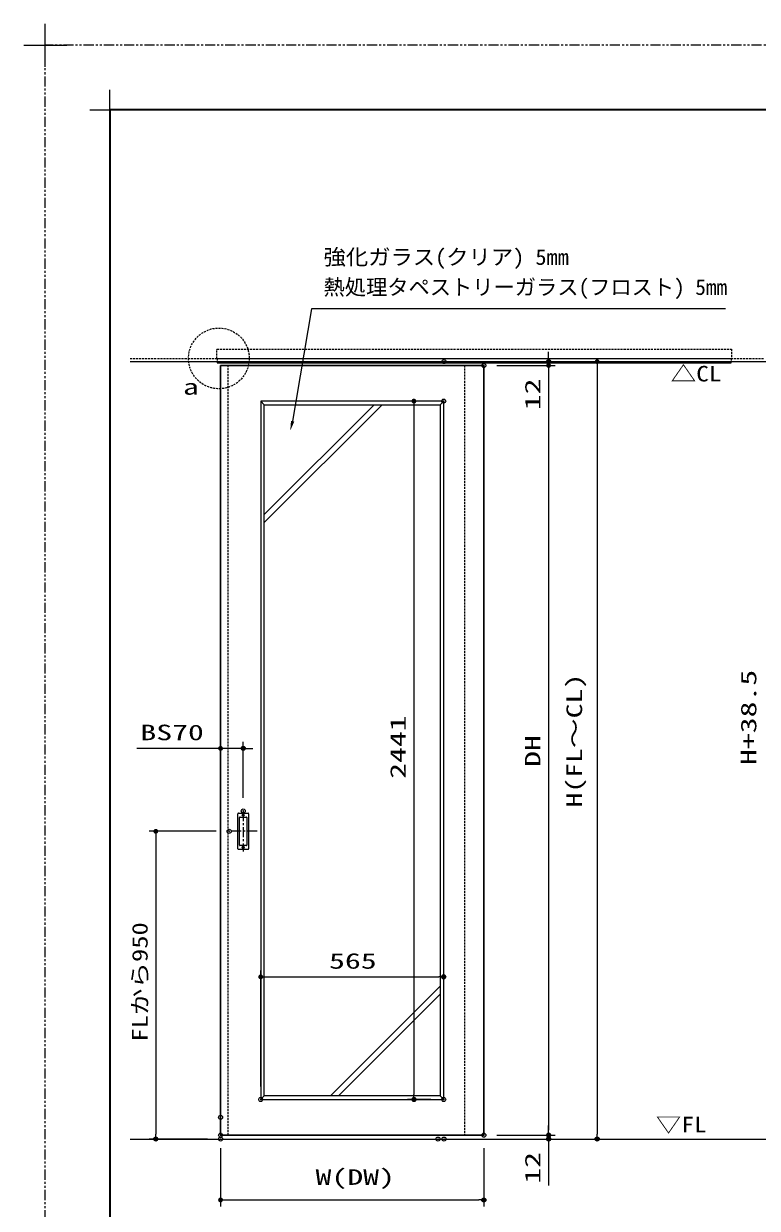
# Model space of a CAD drawing. Units: millimetres, scale not verified. Extents: x -1306 to 1306, y -607 to 607.
# Drawn here: x -1306 to -853, y -124 to 607 of the extents above; entities that cross this region are included whole.
import ezdxf
from ezdxf.enums import TextEntityAlignment as Align

# ---------------------------------------------------------------- set-up
doc = ezdxf.new("R2010")
doc.units = ezdxf.units.MM
doc.header["$LTSCALE"] = 5
doc.header["$PDMODE"] = 32
doc.header["$PDSIZE"] = 2.5
for name, pattern in [('USER1', [2.5, 1.25, -0.25, 0.25, -0.25, 0.25, -0.25]), ('USER2', [0.375, 0.25, -0.125]), ('USER3', [2, 1.25, -0.25, 0.25, -0.25])]:
    doc.linetypes.add(name, pattern=pattern)
for name, color, linetype, lineweight in [('0-1_線(黄)', 2, 'Continuous', 15), ('0-3_陰線', 4, 'USER1', 9), ('0-B_点線(水)', 4, 'USER2', 9), ('0-C_中心線', 3, 'USER3', 9), ('0-D_線(白)', 7, 'Continuous', 30), ('1-0_線(水)', 4, 'Continuous', 9), ('1-1_寸法線', 3, 'Continuous', 13), ('1-4_DEFPOINTS', 7, 'Continuous', 5), ('1-5_0', 3, 'Continuous', 25), ('1-6_点線(黄)', 2, 'USER2', 15), ('1-7_図面枠', 7, 'Continuous', 35), ('1-8_一般', 7, 'Continuous', 5)]:
    doc.layers.add(name, color=color, linetype=linetype, lineweight=lineweight)
doc.styles.add('ＭＳ ゴシック', font='')
doc.styles.get('ＭＳ ゴシック').set_extended_font_data('MS Gothic')

# ---------------------------------------------------------------- blocks, each defined once
blk = doc.blocks.new('_DOT')
at = {"layer": '1-5_0'}
blk.add_line((-2.5, 0), (-5, 0), dxfattribs=at)
for points in [[(0, 0), (-2.5, 0), (-2.48, 0.313)], [(0, 0), (-2.48, -0.313), (-2.5, 0)], [(0, 0), (-2.48, 0.313), (-2.421, 0.622)], [(0, 0), (-2.421, -0.622), (-2.48, -0.313)], [(0, 0), (-2.421, 0.622), (-2.324, 0.92)], [(0, 0), (-2.324, -0.92), (-2.421, -0.622)], [(0, 0), (-2.324, 0.92), (-2.191, 1.204)], [(0, 0), (-2.191, -1.204), (-2.324, -0.92)], [(0, 0), (-2.191, 1.204), (-2.023, 1.469)], [(0, 0), (-2.023, -1.469), (-2.191, -1.204)], [(0, 0), (-2.023, 1.469), (-1.822, 1.711)], [(0, 0), (-1.822, -1.711), (-2.023, -1.469)], [(0, 0), (-1.822, 1.711), (-1.594, 1.926)], [(0, 0), (-1.594, -1.926), (-1.822, -1.711)], [(0, 0), (-1.594, 1.926), (-1.34, 2.111)], [(0, 0), (-1.34, -2.111), (-1.594, -1.926)], [(0, 0), (-1.34, 2.111), (-1.064, 2.262)], [(0, 0), (-1.064, -2.262), (-1.34, -2.111)], [(0, 0), (-1.064, 2.262), (-0.773, 2.378)], [(0, 0), (-0.773, -2.378), (-1.064, -2.262)], [(0, 0), (-0.773, 2.378), (-0.468, 2.456)], [(0, 0), (-0.468, -2.456), (-0.773, -2.378)], [(0, 0), (-0.468, 2.456), (-0.157, 2.495)], [(0, 0), (-0.157, -2.495), (-0.468, -2.456)], [(0, 0), (-0.157, 2.495), (0.157, 2.495)], [(0, 0), (0.157, -2.495), (-0.157, -2.495)], [(0, 0), (0.157, 2.495), (0.468, 2.456)], [(0, 0), (0.468, 2.456), (0.773, 2.378)], [(0, 0), (0.773, 2.378), (1.064, 2.262)], [(0, 0), (1.064, 2.262), (1.34, 2.111)], [(0, 0), (1.34, 2.111), (1.594, 1.926)], [(0, 0), (1.594, 1.926), (1.822, 1.711)], [(0, 0), (1.822, 1.711), (2.023, 1.469)], [(0, 0), (2.023, 1.469), (2.191, 1.204)], [(0, 0), (2.191, 1.204), (2.324, 0.92)], [(0, 0), (2.324, 0.92), (2.421, 0.622)], [(0, 0), (2.421, 0.622), (2.48, 0.313)], [(0, 0), (2.48, 0.313), (2.5, 0)], [(0, 0), (0.468, -2.456), (0.157, -2.495)], [(0, 0), (0.773, -2.378), (0.468, -2.456)], [(0, 0), (1.064, -2.262), (0.773, -2.378)], [(0, 0), (1.34, -2.111), (1.064, -2.262)], [(0, 0), (1.594, -1.926), (1.34, -2.111)], [(0, 0), (1.822, -1.711), (1.594, -1.926)], [(0, 0), (2.023, -1.469), (1.822, -1.711)], [(0, 0), (2.191, -1.204), (2.023, -1.469)], [(0, 0), (2.324, -0.92), (2.191, -1.204)], [(0, 0), (2.421, -0.622), (2.324, -0.92)], [(0, 0), (2.48, -0.313), (2.421, -0.622)], [(0, 0), (2.5, 0), (2.48, -0.313)]]:
    blk.add_solid(points, dxfattribs=at)
blk = doc.blocks.new('グループ-13-1')
at = {"layer": '1-8_一般'}
for p, q in [((62041.6, -14029.5), (62041.6, -13365.5)), ((61709.6, -13697.5), (62373.6, -13697.5))]:
    blk.add_line(p, q, dxfattribs=at)

msp = doc.modelspace()

# ---------------------------------------------------------------- linework, layer by layer
at = {"layer": '0-1_線(黄)'}
for p, q in [((-1240.573, 398.648), (-744.705, 398.648)), ((-1240.573, -81.352), (-342.964, -81.352))]:
    msp.add_line(p, q, dxfattribs=at)
at = {"layer": '0-3_陰線'}
for p in [(387.036, 594), (-1292.964, -594)]:
    msp.add_line(p, (-1292.964, 594), dxfattribs=at)
at = {"layer": '0-B_点線(水)'}
for p, q in [((-1240.573, 400.548), (-849.08, 400.548)), ((-1186.95, 400.548), (-869.15, 400.548)), ((-1186.85, 400.548), (-1186.85, 398.648)), ((-1180.05, -78.952), (-1180.05, 396.248)), ((-1034.05, 396.248), (-1034.05, -78.952)), ((-869.25, 400.548), (-869.25, 398.648))]:
    msp.add_line(p, q, dxfattribs=at)
msp.add_lwpolyline([(-1186.95, 400.548), (-1186.95, 406.348), (-869.15, 406.348), (-869.15, 400.548)], dxfattribs=at)
at = {"layer": '0-C_中心線'}
for p, q in [((-1170.65, 121.216), (-1170.65, 96.079)), ((-1161.961, 108.648), (-1179.34, 108.648))]:
    msp.add_line(p, q, dxfattribs=at)
at = {"layer": '0-D_線(白)'}
msp.add_line((-1184.65, 396.248), (-1184.65, -78.952), dxfattribs=at)
msp.add_lwpolyline([(-1184.65, 396.248), (-1022.05, 396.248), (-1022.05, -78.952), (-1184.65, -78.952)], dxfattribs=at)
at = {"layer": '1-0_線(水)'}
for p, q in [((-1157.75, 372.048), (-1159.85, 374.248)), ((-1049.05, 372.048), (-1046.85, 374.248)), ((-1089.85, 372.048), (-1157.65, 304.248)), ((-1084.85, 372.048), (-1157.65, 299.248)), ((-1049.05, 13.047), (-1116.85, -54.753)), ((-1049.05, 8.047), (-1111.85, -54.753)), ((-1157.65, -54.753), (-1159.85, -56.953)), ((-1049.05, -54.753), (-1046.85, -56.953))]:
    msp.add_line(p, q, dxfattribs=at)
for points in [[(-1186.85, 398.648), (-1186.85, 397.948), (-869.25, 397.948), (-869.25, 398.648)], [(-1157.75, 372.048), (-1049.05, 372.048), (-1049.05, -54.753), (-1157.65, -54.753), (-1157.65, 372.048)]]:
    msp.add_lwpolyline(points, dxfattribs=at)
msp.add_lwpolyline([(-1159.85, 374.248), (-1159.85, -56.953), (-1046.85, -56.953), (-1046.85, 374.248)], close=True, dxfattribs=at)
at = {"layer": '1-1_寸法線'}
for p, q in [((-982.05, 401.648), (-982.05, 404.648)), ((-1038.65, 398.648), (-948.05, 398.648)), ((-1038.65, 398.648), (-978.05, 398.648)), ((-1014.05, 396.248), (-978.05, 396.248)), ((-1014.05, 396.248), (-978.05, 396.248)), ((-982.05, 398.648), (-982.05, 396.248)), ((-952.05, 395.648), (-952.05, -78.352)), ((-982.05, 393.248), (-982.05, -75.952)), ((-982.05, 393.248), (-982.05, 367.486)), ((-1054.85, 374.248), (-1069.224, 374.248)), ((-1065.224, 371.248), (-1065.224, -53.953)), ((-1184.65, -59.952), (-1184.65, 163.848)), ((-1170.65, 129.216), (-1170.65, 163.848)), ((-1187.65, 159.848), (-1236.27, 159.848)), ((-1170.65, 159.848), (-1184.65, 159.848)), ((-1167.65, 159.848), (-1164.65, 159.848)), ((-1173.93, 97.768), (-1173.93, 119.528)), ((-1173.61, 119.848), (-1167.69, 119.848)), ((-1172.97, 100.168), (-1172.97, 117.128)), ((-1172.89, 100.248), (-1172.89, 117.048)), ((-1172.65, 117.448), (-1168.65, 117.448)), ((-1172.57, 117.368), (-1168.73, 117.368)), ((-1168.41, 117.048), (-1168.41, 100.248)), ((-1168.33, 117.128), (-1168.33, 100.168)), ((-1167.37, 119.528), (-1167.37, 97.768)), ((-1187.34, 108.648), (-1228.65, 108.648)), ((-1224.65, 105.648), (-1224.65, -78.352)), ((-1167.69, 97.448), (-1173.61, 97.448)), ((-1168.65, 99.848), (-1172.65, 99.848)), ((-1168.73, 99.928), (-1172.57, 99.928)), ((-1159.85, -48.953), (-1159.85, 22.78)), ((-1046.85, -48.953), (-1046.85, 22.78)), ((-1156.85, 18.78), (-1049.85, 18.78)), ((-1054.85, -56.953), (-1069.224, -56.953)), ((-982.05, -75.952), (-982.05, -72.952)), ((-1014.05, -78.952), (-978.05, -78.952)), ((-1014.05, -78.952), (-978.05, -78.952)), ((-982.05, -78.952), (-982.05, -81.352)), ((-1192.65, -81.352), (-1228.65, -81.352)), ((-1184.65, -86.952), (-1184.65, -122.952)), ((-1042.35, -81.352), (-978.05, -81.352)), ((-1038.65, -81.352), (-948.05, -81.352)), ((-1022.05, -86.952), (-1022.05, -122.952)), ((-982.05, -84.352), (-982.05, -110.114)), ((-1181.65, -118.952), (-1025.05, -118.952))]:
    msp.add_line(p, q, dxfattribs=at)
msp.add_lwpolyline([(-872.886, 431.257), (-1128.449, 431.257), (-1140.13, 361.841)], dxfattribs=at)
for centre in [(-1170.65, 118.568), (-1170.65, 98.728)]:
    msp.add_circle(centre, 0.64, dxfattribs=at)
for centre, start, end in [((-1173.61, 119.528), 90, 180), ((-1172.65, 117.128), 90, 180), ((-1172.57, 117.048), 90, 180), ((-1168.73, 117.048), 0, 90), ((-1168.65, 117.128), 0, 90), ((-1167.69, 119.528), 0, 90), ((-1173.61, 97.768), 180, 270), ((-1172.65, 100.168), 180, 270), ((-1172.57, 100.248), 180, 270), ((-1168.73, 100.248), 270, 0), ((-1168.65, 100.168), 270, 0), ((-1167.69, 97.768), 270, 0)]:
    msp.add_arc(centre, 0.32, start, end, dxfattribs=at)
msp.add_solid([(-1141.611, 356.026), (-1141.139, 362.098), (-1139.12, 361.583)], dxfattribs=at)
at = {"layer": '1-4_DEFPOINTS'}
for p, q in [((-1252.964, 541.55), (-1252.964, 566.45)), ((-1265.414, 554), (-1240.514, 554))]:
    msp.add_line(p, q, dxfattribs=at)
for p in [(-1046.65, 398.648), (-1022.05, 396.248), (-982.05, 398.648), (-1046.85, 374.248), (-1170.65, 159.848), (-1170.65, 121.216), (-1179.34, 108.648), (-1046.85, 18.78), (-1159.85, -56.953), (-1065.224, -56.953), (-1046.85, -56.953), (-1046.85, -56.953), (-1184.65, -67.952), (-1224.65, -81.352), (-1184.65, -78.952), (-1184.65, -81.352), (-1050.35, -81.352), (-1046.65, -81.352), (-1022.05, -78.952), (-1022.05, -78.952), (-982.05, -78.952), (-982.05, -81.352), (-952.05, -81.352), (-1022.05, -118.952)]:
    msp.add_point(p, dxfattribs=at)
at = {"layer": '1-6_点線(黄)'}
msp.add_circle((-1185.674, 400.627), 18.755, dxfattribs=at)
at = {"layer": '1-7_図面枠'}
msp.add_lwpolyline([(-1252.964, -554), (347.036, -554), (347.036, 554), (-1252.964, 554)], close=True, dxfattribs=at)

# ---------------------------------------------------------------- block references
at = {"layer": '0-3_陰線', "xscale": 0.04, "yscale": 0.04}
msp.add_blockref('グループ-13-1', (-3774.629, 1141.9), dxfattribs=at)
at = {"layer": '1-1_寸法線', "xscale": 0.6, "yscale": 0.6}
for p, rotation in [((-982.05, 398.648), 270), ((-982.05, 396.248), 90), ((-982.05, 396.248), 90), ((-952.05, 398.648), 90), ((-1065.224, 374.248), 90), ((-1170.65, 159.848), 180), ((-1224.65, 108.648), 90), ((-1159.85, 18.78), 180), ((-1065.224, -56.953), 270), ((-1224.65, -81.352), 270), ((-982.05, -78.952), 270), ((-982.05, -78.952), 270), ((-982.05, -81.352), 90), ((-952.05, -81.352), 270), ((-1184.65, -118.952), 180)]:
    msp.add_blockref('_DOT', p, dxfattribs=dict(at, rotation=rotation))
for p in [(-1184.65, 159.848), (-1046.85, 18.78), (-1022.05, -118.952)]:
    msp.add_blockref('_DOT', p, dxfattribs=at)

# ---------------------------------------------------------------- texts
at = {"layer": '0-1_線(黄)', "style": 'ＭＳ ゴシック'}
for s, height, width, p in [('△CL', 9.621, 1.2, (-906.649, 383.485)), ('a', 9.604, 1.5, (-1207.845, 375.351)), ('▽FL', 9.621, 1.2, (-915.849, -80.143))]:
    msp.add_text(s, height=height, dxfattribs=dict(at, width=width)).set_placement(p, align=Align.BOTTOM_LEFT)
at = {"layer": '1-1_寸法線', "style": 'ＭＳ ゴシック'}
for s, height, width, p in [('強化ガラス(クリア) 5mm', 9.621, 1.05, (-1121.049, 455.507)), ('BS70', 9.604, 1.5, (-1234.174, 161.997)), ('565', 9.604, 1.5, (-1117.636, 20.929)), ('W(DW)', 9.604, 1.5, (-1125.97, -112.517))]:
    msp.add_text(s, height=height, dxfattribs=dict(at, width=width)).set_placement(p, align=Align.BOTTOM_LEFT)
msp.add_text('熱処理タペストリーガラス(フロスト) 5mm', height=9.621, dxfattribs=at).set_placement((-1121.049, 436.936), align=Align.BOTTOM_LEFT)
for s, height, width, p in [('12', 9.604, 1.5, (-984.2, 368.628)), ('H+38.5', 9.604, 1.5, (-850.854, 149.564)), ('H(FL～CL)', 9.621, 1.4, (-958.486, 123.362)), ('2441', 9.604, 1.5, (-1067.374, 141.028)), ('DH', 9.604, 1.5, (-984.2, 148.409)), ('FLから950', 9.621, 1.25, (-1226.8, -21.21)), ('12', 9.604, 1.5, (-984.2, -108.972))]:
    msp.add_text(s, height=height, rotation=90, dxfattribs=dict(at, width=width)).set_placement(p, align=Align.BOTTOM_LEFT)

doc.saveas('drawing.dxf')
